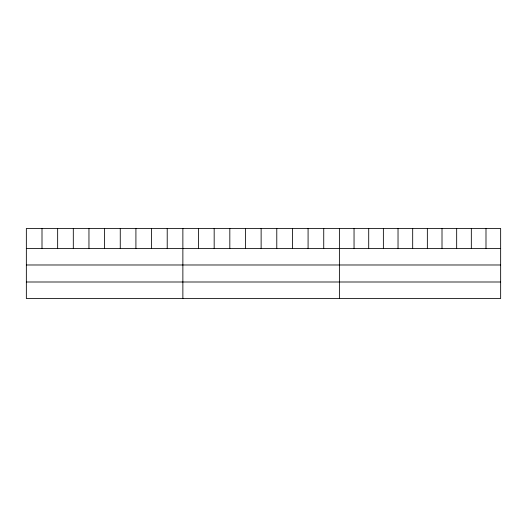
<?xml version="1.0" encoding="UTF-8"?>
<svg xmlns="http://www.w3.org/2000/svg" width="527" height="527" viewBox="0 0 527 527"><rect width="100%" height="100%" fill="white"/><g stroke="black" fill="none" stroke-linecap="round" stroke-linejoin="round"><path stroke-width="0.79" d="M500.65 248.467L500.65 298.519L26.35 298.519L26.35 228.481L500.65 228.481L500.65 248.467L26.35 248.467M26.35 264.982L500.65 264.982M26.35 281.998L500.65 281.998M485.993 228.481L485.993 248.467M471.329 228.481L471.329 248.467M456.672 228.481L456.672 248.467M442.008 228.481L442.008 248.467M427.351 228.481L427.351 248.467M412.687 228.481L412.687 248.467M398.03 228.481L398.03 248.467M383.366 228.481L383.366 248.467M368.709 228.481L368.709 248.467M354.045 228.481L354.045 248.467M339.388 228.481L339.388 298.519M323.736 228.481L323.736 248.467M308.084 228.481L308.084 248.467M292.432 228.481L292.432 248.467M276.78 228.481L276.78 248.467M261.128 228.481L261.128 248.467M245.477 228.481L245.477 248.467M229.825 228.481L229.825 248.467M214.173 228.481L214.173 248.467M198.521 228.481L198.521 248.467M182.869 228.481L182.869 298.519M167.217 228.481L167.217 248.467M151.565 228.481L151.565 248.467M135.913 228.481L135.913 248.467M120.261 228.481L120.261 248.467M104.609 228.481L104.609 248.467M88.958 228.481L88.958 248.467M73.306 228.481L73.306 248.467M57.654 228.481L57.654 248.467M42.002 228.481L42.002 248.467"/></g></svg>
